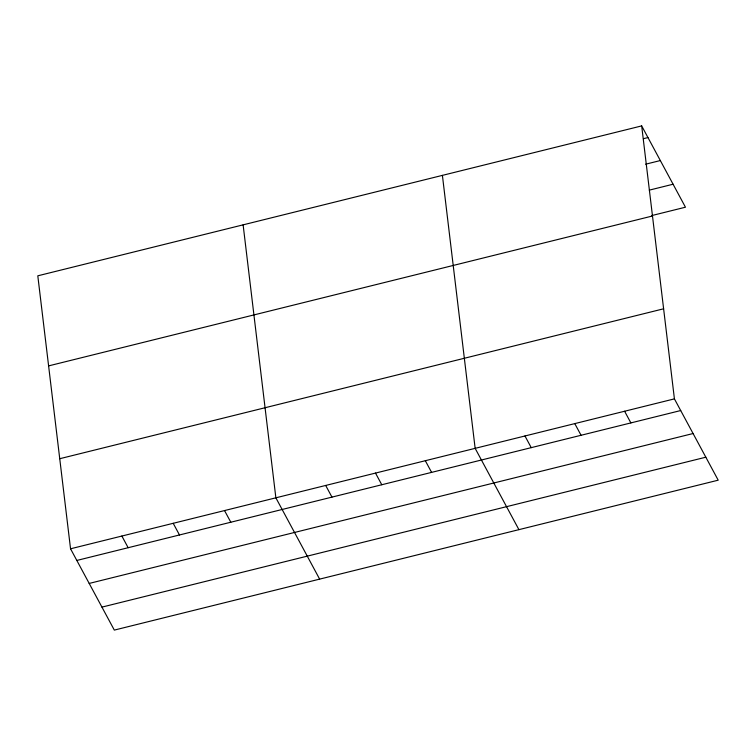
<?xml version="1.0" encoding="UTF-8"?>
<svg xmlns="http://www.w3.org/2000/svg" width="756" height="756" viewBox="0 0 756 756"><rect width="100%" height="100%" fill="white"/><g stroke="black" fill="none" stroke-linecap="round" stroke-linejoin="round"><path stroke-width="1.13" d="M641.683 125.902L37.8 275.817L70.544 548.79L114.317 630.098L718.2 480.183L674.418 398.875L641.683 125.902L685.456 207.21L651.492 215.64M643.432 138.698L647.958 137.573M645.615 164.203L660.338 160.555M649.309 190.134L673.086 184.228M48.601 365.895L652.485 215.989M59.743 458.712L663.617 308.798M70.544 548.79L674.418 398.875M76.828 560.451L680.702 410.546M89.199 583.434L693.082 433.528M101.947 607.115L705.83 457.2M624.607 411.245L630.882 422.916M574.787 423.615L581.062 435.276M524.966 435.985L531.241 447.646M518.918 529.654L475.146 448.346L442.402 175.373M425.326 460.716L431.6 472.387M375.505 473.086L381.78 484.747M325.685 485.456L331.96 497.117M319.637 579.124L275.864 497.817L243.12 224.844M224.532 510.565L230.816 522.226M173.2 523.303L179.484 534.974M121.877 536.051L128.151 547.713"/></g></svg>
